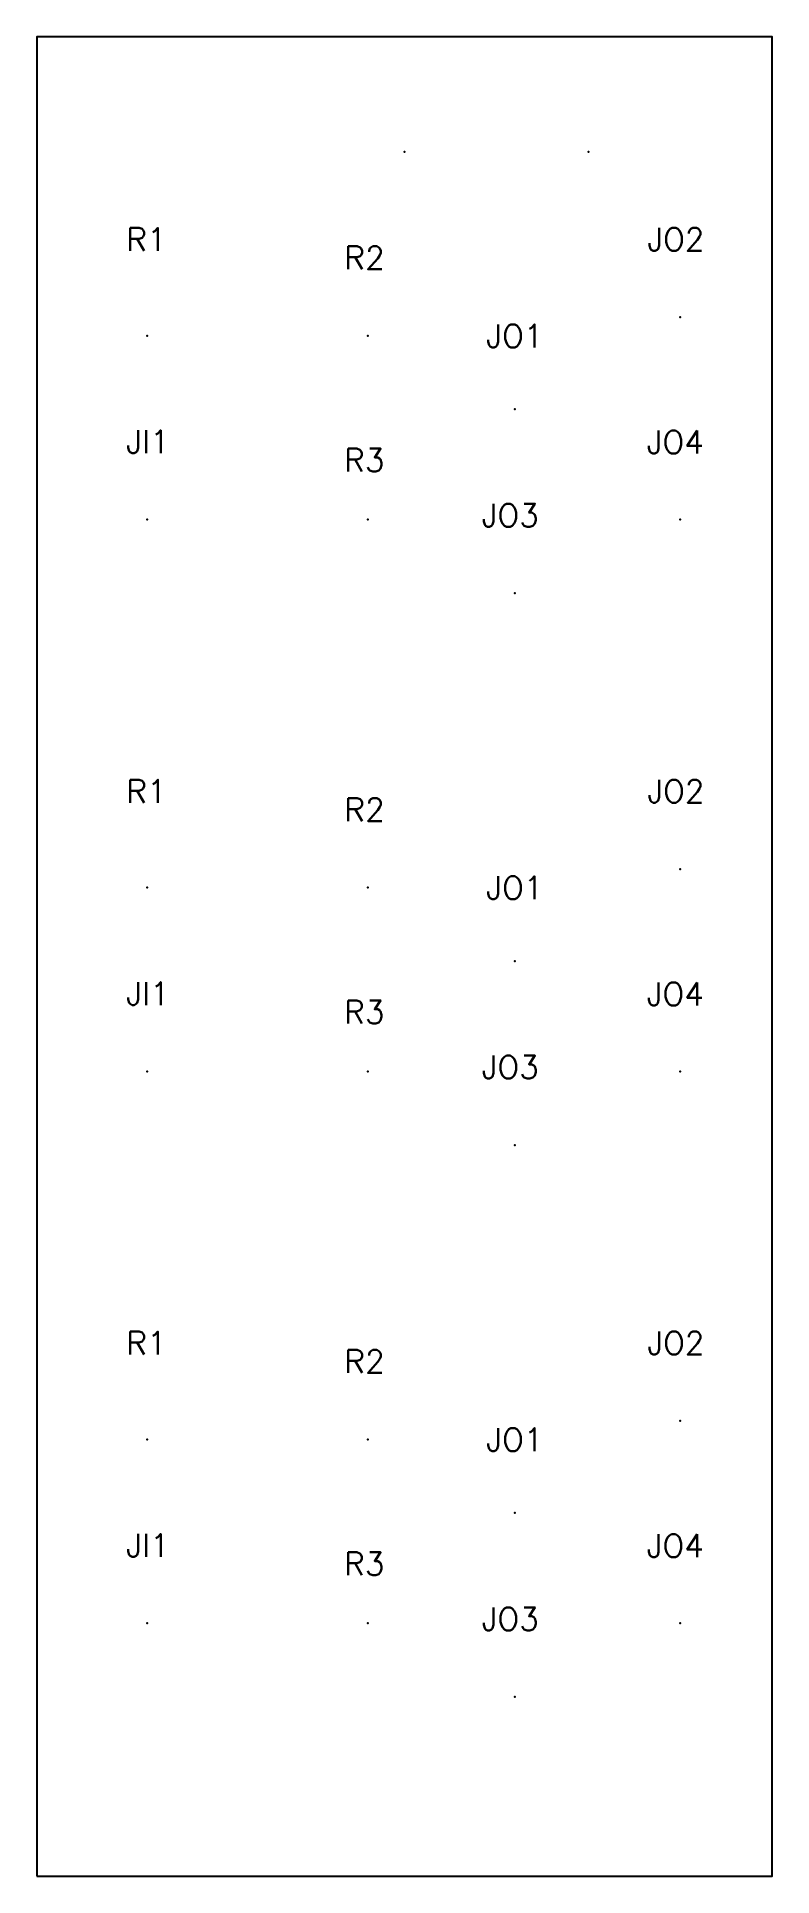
# Model space of a CAD drawing. Header units: inches. Extents: x 0 to 4, y 0 to 10.
import ezdxf

# ---------------------------------------------------------------- set-up
doc = ezdxf.new("R2010")
doc.units = ezdxf.units.IN
doc.header["$MEASUREMENT"] = 0
for name, color, linetype, true_color in [('Box Outline', 7, 'Continuous', 0x000000), ('Labels', 7, 'Continuous', 0x000000), ('Panel Holes$Drill Points', 7, 'Continuous', 0x000000)]:
    doc.layers.add(name, color=color, linetype=linetype, true_color=true_color)

msp = doc.modelspace()

# ---------------------------------------------------------------- linework, layer by layer
at = {"layer": 'Box Outline'}
msp.add_lwpolyline([(0, 0), (4, 0), (4, 10), (0, 10)], close=True, dxfattribs=at)
at = {"layer": 'Panel Holes$Drill Points'}
for p in [(2, 9.375), (3, 9.375), (3.5, 8.475), (0.6, 8.375), (1.8, 8.375), (2.6, 7.975), (0.6, 7.375), (1.8, 7.375), (3.5, 7.375), (2.6, 6.975), (3.5, 5.475), (0.6, 5.375), (1.8, 5.375), (2.6, 4.975), (0.6, 4.375), (1.8, 4.375), (3.5, 4.375), (2.6, 3.975), (3.5, 2.475), (0.6, 2.375), (1.8, 2.375), (2.6, 1.975), (0.6, 1.375), (1.8, 1.375), (3.5, 1.375), (2.6, 0.975)]:
    msp.add_point(p, dxfattribs=at)

# ---------------------------------------------------------------- texts
at = {"layer": 'Labels', "char_height": 0.125, "attachment_point": 1, "line_spacing_factor": 0.963855}
for s, insert, width in [('\\fSimplex;R1', (0.487, 8.961), 0.2869), ('\\fSimplex;JO2', (3.321, 8.961), 0.43825), ('\\fSimplex;R2', (1.673, 8.861), 0.33434), ('\\fSimplex;JO1', (2.445, 8.436), 0.39081), ('\\fSimplex;JI1', (0.487, 7.861), 0.30497), ('\\fSimplex;JO4', (3.318, 7.859), 0.44428), ('\\fSimplex;R3', (1.672, 7.761), 0.33584), ('\\fSimplex;JO3', (2.42, 7.461), 0.43976), ('\\fSimplex;R1', (0.487, 5.961), 0.2869), ('\\fSimplex;JO2', (3.321, 5.961), 0.43825), ('\\fSimplex;R2', (1.673, 5.861), 0.33434), ('\\fSimplex;JO1', (2.445, 5.436), 0.39081), ('\\fSimplex;JI1', (0.487, 4.861), 0.30497), ('\\fSimplex;JO4', (3.318, 4.859), 0.44428), ('\\fSimplex;R3', (1.672, 4.761), 0.33584), ('\\fSimplex;JO3', (2.42, 4.461), 0.43976), ('\\fSimplex;R1', (0.487, 2.961), 0.2869), ('\\fSimplex;JO2', (3.321, 2.961), 0.43825), ('\\fSimplex;R2', (1.673, 2.861), 0.33434), ('\\fSimplex;JO1', (2.445, 2.436), 0.39081), ('\\fSimplex;JI1', (0.487, 1.861), 0.30497), ('\\fSimplex;JO4', (3.318, 1.859), 0.44428), ('\\fSimplex;R3', (1.672, 1.761), 0.33584), ('\\fSimplex;JO3', (2.42, 1.461), 0.43976)]:
    msp.add_mtext(s, dxfattribs=dict(at, insert=insert, width=width))

doc.saveas('drawing.dxf')
